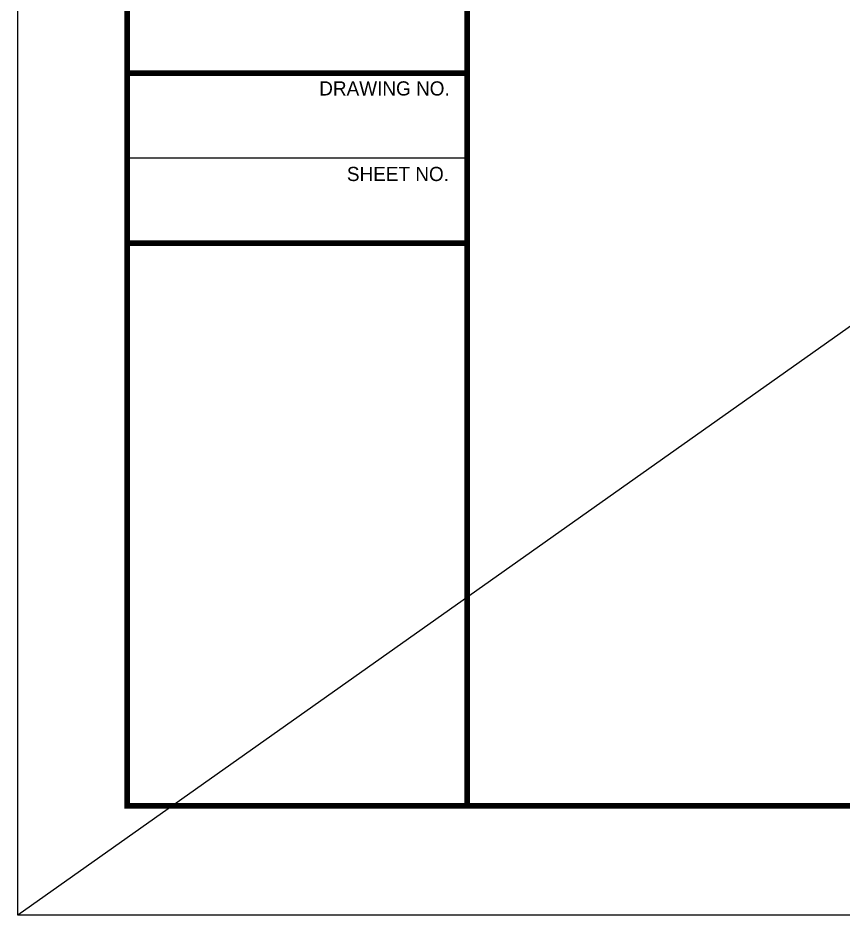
# Model space of a CAD drawing. Header units: millimetres. Extents: x -41292 to 298682, y -22072 to 33155.
# Drawn here: x 21289 to 25067, y -14697 to -10591 of the extents above; entities that cross this region are included whole.
import ezdxf

# ---------------------------------------------------------------- set-up
doc = ezdxf.new("R2010")
doc.units = ezdxf.units.MM
doc.layers.add('기타', color=1, linetype='Continuous')
doc.styles.add('TITLE_BLOCK_01', font='', dxfattribs={"height": 2.5})
doc.styles.get('TITLE_BLOCK_01').set_extended_font_data('AvantGarde Bk BT')

msp = doc.modelspace()

# ---------------------------------------------------------------- linework, layer by layer
for points in [[(42289.27, 153.15), (21289.27, -14696.85)], [(23345.95, -11233.04), (21789.27, -11233.04)]]:
    msp.add_lwpolyline(points)
at = {"const_width": 25.94}
msp.add_lwpolyline([(41789.27, -14196.85), (21789.27, -14196.85), (21789.27, -346.85), (41789.27, -346.85)], close=True, dxfattribs=at)
for points in [[(23345.95, -14196.85), (23345.95, -346.85)], [(23345.95, -10843.87), (21789.27, -10843.87)], [(23345.95, -11622.21), (21789.27, -11622.21)]]:
    msp.add_lwpolyline(points, dxfattribs=at)
at = {"layer": '기타'}
msp.add_lwpolyline([(42289.27, -14696.85), (21289.27, -14696.85), (21289.27, 153.15), (42289.27, 153.15)], close=True, dxfattribs=at)

# ---------------------------------------------------------------- texts
at = {"style": 'TITLE_BLOCK_01'}
for s, height, p in [('DRAWING NO.', 64.8616, (22668.79, -10946)), ('SHEET NO.', 64.862, (22795.42, -11337.46))]:
    msp.add_text(s, height=height, dxfattribs=at).set_placement(p)

doc.saveas('drawing.dxf')
